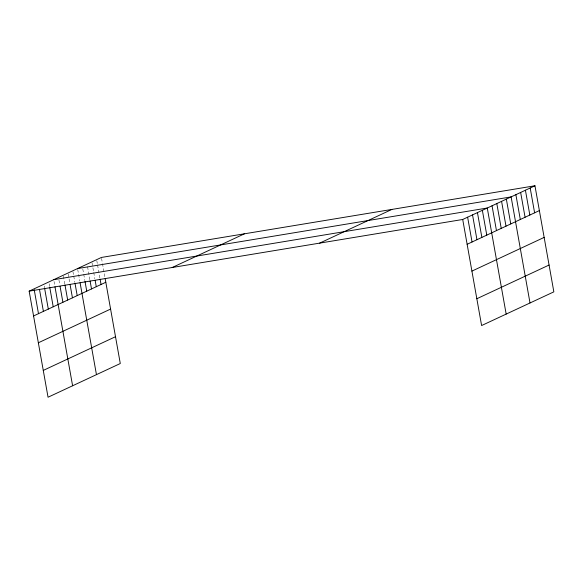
<?xml version="1.0" encoding="UTF-8"?>
<svg xmlns="http://www.w3.org/2000/svg" width="583" height="583" viewBox="0 0 583 583"><rect width="100%" height="100%" fill="white"/><g stroke="black" fill="none" stroke-linecap="round" stroke-linejoin="round"><path stroke-width="0.44" stroke-dasharray="2.92 2.19" d="M101.551 258.335L102.338 262.765M102.499 263.654L105.027 277.836M96.785 260.557L97.412 264.106M97.572 264.995L99.941 278.288M92.012 262.787L93.593 271.649M93.754 272.531L94.854 278.74M87.567 266.781L89.928 280.073M82.793 269.003L83.588 273.434M83.741 274.323L84.848 280.525M77.714 269.455L79.762 280.977M72.941 271.685L73.575 275.227M73.735 276.116L74.835 282.318M68.175 273.908L69.909 283.659M63.409 276.131L64.83 284.11M58.956 280.124L59.743 284.562M54.03 281.465L54.817 285.896M49.118 283.761L49.591 286.413M44.206 286.049L44.519 287.82"/><path stroke-width="0.87" d="M105.18 278.718L120.287 363.522L48.046 397.227L29.15 291.15L101.391 257.453L534.954 185.773L553.85 291.85L481.609 325.547L462.713 219.478L534.954 185.773M33.574 315.964L105.814 282.267M172.225 267.502L244.466 233.798M38.347 342.782L110.588 309.077M43.266 370.409L115.514 336.704M319.637 243.133L391.878 209.428M467.129 244.292L539.377 210.594M471.909 271.11L544.15 237.405M476.828 298.736L549.077 265.032M77.554 268.574L511.116 196.901L530.013 302.971M53.716 279.694L487.271 208.022L506.168 314.091M29.15 291.15L462.713 219.478M530.187 188.003L534.611 212.817M525.421 190.226L529.838 215.04M520.648 192.448L525.072 217.262M515.882 194.671L520.306 219.492M506.35 199.124L510.766 223.938M501.577 201.346L506 226.16M496.811 203.569L501.234 228.383M492.045 205.792L496.461 230.613M482.36 210.31L486.783 235.124M477.448 212.606L481.871 237.419M472.536 214.894L476.96 239.708M467.624 217.182L472.048 242.003M100.101 279.17L101.048 284.489M95.175 280.51L96.275 286.712M90.088 280.962L91.509 288.942M85.009 281.414L86.743 291.165M80.082 282.755L96.45 374.643M74.996 283.207L77.204 295.61M70.069 284.54L72.438 297.833M64.983 284.992L67.672 300.063M60.056 286.333L62.898 302.286M54.977 286.785L72.605 385.764M49.744 287.302L53.221 306.804M44.68 288.709L48.309 309.092M39.447 289.226L43.397 311.38M34.222 289.744L38.485 313.676"/></g></svg>
